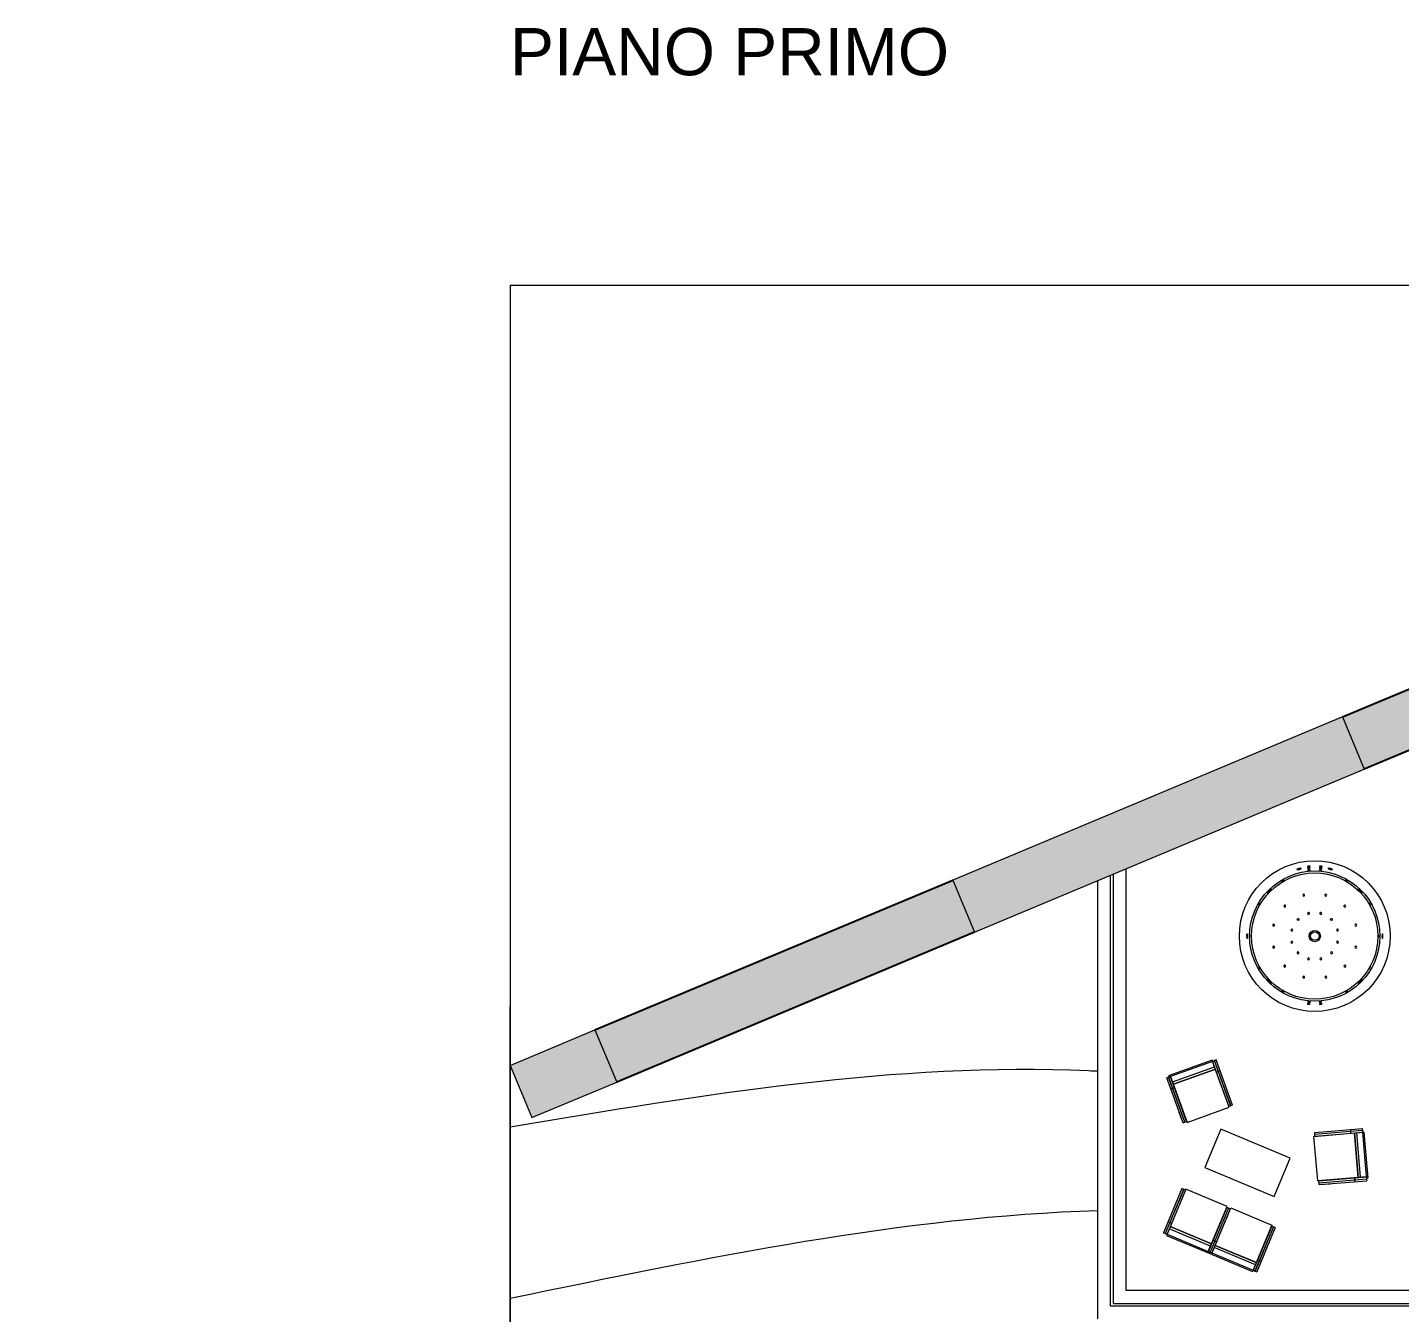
# Model space of a CAD drawing. Header units: millimetres. Extents: x 23333 to 28359, y 14545 to 18213.
# Drawn here: x 25846 to 27301, y 16849 to 18213 of the extents above; entities that cross this region are included whole.
import ezdxf

# ---------------------------------------------------------------- set-up
doc = ezdxf.new("R2010")
doc.units = ezdxf.units.MM
doc.layers.get('0').update_dxf_attribs({"lineweight": 18})
for name, color, linetype, lineweight in [('A-FURN', 9, 'Continuous', 13), ('curve di livello', 6, 'Continuous', 18), ('MURO', 1, 'Continuous', 25), ('vetro', 140, 'Continuous', 15), ('Wall', 7, 'Continuous', 20)]:
    doc.layers.add(name, color=color, linetype=linetype, lineweight=lineweight)
doc.styles.get("Standard").update_dxf_attribs({"font": 'Arial.ttf'})

msp = doc.modelspace()

# ---------------------------------------------------------------- hatches: boundary and pattern name
at = {"layer": 'Wall', "true_color": 0x636466}
h = msp.add_hatch(color=251, dxfattribs=at)
h.dxf.hatch_style = 1
h.paths.add_polyline_path([(26447.7, 17149.1), (26357.7, 17111.5), (26380.9, 17056.1), (26470.8, 17093.8)])
h.paths.add_polyline_path([(26850.5, 17252.8), (26840.1, 17277.6), (26754.4, 17277.6), (26447.7, 17149.1), (26470.8, 17093.8)])
h.paths.add_polyline_path([(26827.3, 17308.1), (26754.4, 17277.6), (26840.1, 17277.6)])
h.paths.add_polyline_path([(26909.7, 17277.6), (26840.1, 17277.6), (26850.5, 17252.8)])
h.paths.add_polyline_path([(27263.8, 17425.8), (27240.6, 17481.2), (26827.3, 17308.1), (26840.1, 17277.6), (26909.7, 17277.6)])
h.paths.add_polyline_path([(27662, 17592.6), (27662, 17592.6), (27638.8, 17647.9), (27240.6, 17481.2), (27263.8, 17425.8)])
h.paths.add_polyline_path([(28226.1, 17828.8), (28203, 17884.1), (27733.6, 17687.6), (27733.6, 17622.6)])
h.paths.add_polyline_path([(27733.6, 17687.6), (27638.8, 17647.9), (27662, 17592.6), (27733.6, 17622.6)])
h.paths.add_polyline_path([(28334.5, 17939.2), (28203, 17884.1), (28226.1, 17828.8), (28357.7, 17883.9)])
h.paths.add_polyline_path([(25309.8, 17939.2), (25178.3, 17884.2), (25201.4, 17828.8), (25333, 17883.9)])
h.paths.add_polyline_path([(25178.3, 17884.2), (25083.3, 17844.4), (25106.5, 17789.1), (25201.4, 17828.8)])
h.paths.add_polyline_path([(25083.3, 17844.4), (24708.9, 17687.6), (24708.9, 17622.6), (25106.5, 17789.1)])
h.paths.add_polyline_path([(24708.9, 17622.6), (24708.9, 17687.6), (24458.7, 17582.9), (24481.9, 17527.5)])
h.paths.add_polyline_path([(24458.7, 17582.9), (24274.2, 17505.6), (24297.3, 17450.2), (24481.9, 17527.5)])
h.paths.add_polyline_path([(23648.2, 17243.4), (23333, 17111.5), (23356.1, 17056.1), (23671.3, 17188.1)])
h.paths.add_polyline_path([(23825.8, 17252.8), (23815.4, 17277.6), (23729.6, 17277.6), (23648.2, 17243.4), (23671.3, 17188.1)])
h.paths.add_polyline_path([(23802.6, 17308.1), (23729.6, 17277.6), (23815.4, 17277.6)])
h.paths.add_polyline_path([(23956.5, 17307.5), (23933.3, 17362.9), (23802.6, 17308.1), (23815.4, 17277.6), (23885, 17277.6)])
h.paths.add_polyline_path([(23885, 17277.6), (23815.4, 17277.6), (23825.8, 17252.8)])
h.paths.add_polyline_path([(24092.7, 17429.6), (23933.3, 17362.9), (23956.5, 17307.5), (24115.9, 17374.2)])

# ---------------------------------------------------------------- linework, layer by layer
for p, q in [((26357.7, 17939.2), (28357.7, 17939.2)), ((26357.7, 17939.2), (26357.7, 17046.3)), ((26357.7, 17046.3), (26357.7, 16864.5)), ((26357.7, 16864.4), (26357.6, 16733.7))]:
    msp.add_line(p, q)
at = {"layer": 'A-FURN'}
for p, q in [((27205.1, 17178.3), (27205.1, 17178.3)), ((27217.5, 17178.3), (27217.5, 17178.3))]:
    msp.add_line(p, q, dxfattribs=at)
at = {"layer": 'A-FURN', "lineweight": 20}
for p, q in [((27102.5, 17117.1), (27056.3, 17100.4)), ((27120.2, 17068.1), (27102.5, 17117.1)), ((27106.8, 17117.3), (27104.9, 17116.6)), ((27104.9, 17116.6), (27105.3, 17116.8)), ((27105.3, 17116.8), (27106.1, 17117.1)), ((27106.1, 17117.1), (27106.8, 17117.3)), ((27124, 17069.5), (27106.8, 17117.3)), ((27102.9, 17115.7), (27058.4, 17099.7)), ((27060.4, 17094), (27105.1, 17110)), ((27106, 17107.6), (27061.3, 17091.5)), ((27061.3, 17091.5), (27106, 17107.6)), ((27120.4, 17067.1), (27102.9, 17115.7)), ((27104.8, 17116.5), (27103, 17115.9)), ((27103, 17115.9), (27103.3, 17116.1)), ((27103.3, 17116.1), (27104.2, 17116.4)), ((27104.2, 17116.4), (27104.8, 17116.6)), ((27122, 17068.8), (27104.8, 17116.6)), ((27122.1, 17068.8), (27104.9, 17116.6)), ((27107.1, 17104.2), (27111, 17105.6)), ((27056.3, 17099.1), (27054.4, 17098.4)), ((27071.6, 17050.6), (27054.4, 17098.4)), ((27056.3, 17100.4), (27056.7, 17099.2)), ((27073.5, 17051.3), (27056.3, 17099.1)), ((27058.2, 17099.8), (27056.4, 17099.1)), ((27073.6, 17051.3), (27056.4, 17099.1)), ((27075.4, 17052), (27058.2, 17099.8)), ((27058.4, 17099.7), (27075.9, 17051)), ((27058.5, 17086.7), (27062.5, 17088.1)), ((27071.6, 17050.6), (27067.6, 17061.7)), ((27075.9, 17051), (27120.4, 17067.1)), ((27120.2, 17068.1), (27124, 17069.5)), ((27071.6, 17050.6), (27075.4, 17052)), ((27211.2, 17040.5), (27261.8, 17044.7)), ((27261.7, 17044.7), (27261.9, 17042.8)), ((27261.9, 17044), (27261.8, 17044.7)), ((27261.9, 17043.2), (27261.9, 17044)), ((27210.4, 17036.2), (27261.9, 17040.6)), ((27214.4, 16989.1), (27210.4, 17036.2)), ((27211.5, 17036.4), (27211.2, 17040.5)), ((27211.3, 17038.5), (27261.9, 17042.8)), ((27211.3, 17038.4), (27261.9, 17042.7)), ((27211.5, 17036.4), (27263.4, 17040.8)), ((27249.7, 17039.5), (27249.4, 17043.7)), ((27253.3, 17039.9), (27257.3, 16992.7)), ((27257.3, 16992.7), (27253.3, 17039.9)), ((27259.8, 16992.9), (27255.9, 17040.2)), ((27261.9, 17042.8), (27261.9, 17043.2)), ((27261.9, 17042.7), (27262.1, 17040.7)), ((27262, 17042), (27261.9, 17042.7)), ((27261.9, 17040.6), (27265.9, 16993.4)), ((27262.1, 17041.1), (27262, 17042)), ((27262.1, 17040.7), (27262.1, 17041.1)), ((27263.4, 17040.8), (27267.5, 16991.8)), ((27265.9, 16993.4), (27214.4, 16989.1)), ((27215.5, 16989.1), (27266, 16993.3)), ((27215.8, 16985), (27215.5, 16989.1)), ((27215.6, 16987.1), (27266.2, 16991.3)), ((27215.7, 16987), (27266.2, 16991.2)), ((27215.8, 16985), (27266.4, 16989.2)), ((27215.8, 16985), (27227.6, 16986)), ((27254, 16988.1), (27253.7, 16992.4)), ((27266, 16993.3), (27266.2, 16991.3)), ((27267.5, 16991.8), (27266.2, 16991.7)), ((27266.2, 16991.2), (27266.4, 16989.2)), ((27070.4, 16980.8), (27050.7, 16934)), ((27072.2, 16980), (27052.6, 16933.2)), ((27072.3, 16980), (27052.7, 16933.2)), ((27074.1, 16979.2), (27054, 16931.2)), ((27074.6, 16980.2), (27054.7, 16932.5)), ((27074.1, 16979.2), (27070.4, 16980.8)), ((27118.3, 16961.9), (27074.6, 16980.2)), ((27098.3, 16914.2), (27118.3, 16961.9)), ((27118, 16960.9), (27098.4, 16914.1)), ((27119.8, 16960.1), (27100.2, 16913.3)), ((27119.9, 16960.1), (27100.3, 16913.3)), ((27121.7, 16959.3), (27102.1, 16912.5)), ((27102.3, 16912.6), (27122.3, 16960.3)), ((27121.7, 16959.3), (27117.2, 16948.4)), ((27121.7, 16959.3), (27118, 16960.9)), ((27122.3, 16960.3), (27165.9, 16942)), ((27059.4, 16943.8), (27055.6, 16945.5)), ((27051.4, 16933.7), (27050.7, 16934)), ((27050.8, 16934), (27052.6, 16933.2)), ((27052.2, 16933.3), (27051.4, 16933.7)), ((27052.6, 16933.2), (27052.2, 16933.3)), ((27052.7, 16933.2), (27054.5, 16932.4)), ((27053.3, 16932.9), (27052.7, 16933.2)), ((27054.1, 16932.5), (27053.3, 16932.9)), ((27054, 16931.2), (27099.4, 16912.2)), ((27054.5, 16932.4), (27054.1, 16932.5)), ((27054.7, 16932.5), (27098.3, 16914.2)), ((27100.7, 16919.8), (27056.9, 16938.2)), ((27057.9, 16940.5), (27101.7, 16922.2)), ((27101.7, 16922.2), (27057.9, 16940.5)), ((27165.9, 16942), (27145.4, 16893)), ((27165.6, 16940.9), (27146, 16894.1)), ((27167.4, 16940.2), (27147.8, 16893.4)), ((27167.5, 16940.1), (27147.9, 16893.3)), ((27169.4, 16939.4), (27149.8, 16892.6)), ((27169.4, 16939.4), (27165.6, 16940.9)), ((27098.4, 16914.1), (27100.2, 16913.3)), ((27099.4, 16912.2), (27099.9, 16913.4)), ((27100, 16912), (27100.5, 16913.2)), ((27100.3, 16913.3), (27102.1, 16912.5)), ((27107, 16923.9), (27103.1, 16925.6)), ((27148.4, 16899.9), (27104.6, 16918.2)), ((27105.5, 16920.6), (27149.3, 16902.3)), ((27149.4, 16902.3), (27105.6, 16920.6)), ((27100, 16912), (27145.4, 16893)), ((27102.2, 16912.6), (27146, 16894.3)), ((27154.5, 16904), (27150.7, 16905.6)), ((27150.8, 16900.2), (27150.7, 16900.3)), ((27146, 16894.1), (27147.8, 16893.4)), ((27146.6, 16893.8), (27146, 16894.1)), ((27147.4, 16893.5), (27146.6, 16893.8)), ((27147.8, 16893.4), (27147.4, 16893.5)), ((27147.9, 16893.3), (27149.8, 16892.6)), ((27148.5, 16893), (27147.9, 16893.3)), ((27149.4, 16892.6), (27148.5, 16893)), ((27149.8, 16892.6), (27149.4, 16892.6))]:
    msp.add_line(p, q, dxfattribs=at)
msp.add_lwpolyline([(27094.7, 17003.3), (27168.3, 16972.5), (27185.3, 17013), (27111.7, 17043.9)], close=True, dxfattribs=at)
at = {"layer": 'A-FURN'}
for radius in [80, 69.1, 67, 6, 4.5]:
    msp.add_circle((27211.3, 17248.7), radius, dxfattribs=at)
for points in [[(27192.4, 17319.4), (27192.6, 17318.8), (27197.4, 17319.9), (27197.3, 17320.5)], [(27197.3, 17320.5), (27197.1, 17320.9), (27194.9, 17320.5), (27194.6, 17320.4)], [(27195, 17320), (27195.6, 17320.2), (27196.3, 17320.4), (27196.9, 17320.7)], [(27204.7, 17322.8), (27204.6, 17322.8), (27203.4, 17322.6), (27203.4, 17322.4)], [(27203.4, 17322.4), (27203.4, 17322), (27206.4, 17322.3), (27206.3, 17322.6)], [(27203.4, 17322.4), (27203.4, 17322), (27206.4, 17322.3), (27206.3, 17322.6)], [(27206.5, 17320.7), (27206.4, 17321.1), (27203.6, 17320.9), (27203.5, 17320.4)], [(27203.5, 17320.4), (27203.6, 17320.1), (27206.5, 17320.3), (27206.5, 17320.7)], [(27204.1, 17322.7), (27204.6, 17322.7), (27205.1, 17322.8), (27205.6, 17322.8)], [(27204.3, 17320.8), (27204.7, 17320.8), (27205.3, 17320.8), (27205.7, 17320.9)], [(27206.1, 17322.8), (27205.7, 17322.9), (27205.1, 17322.8), (27204.7, 17322.8)], [(27206.2, 17322.8), (27206.2, 17322.8), (27206.1, 17322.8), (27206.1, 17322.8)], [(27206.2, 17322.7), (27206.2, 17322.7), (27206.2, 17322.8), (27206.2, 17322.8)], [(27206.3, 17322.7), (27206.3, 17322.7), (27206.2, 17322.7), (27206.2, 17322.7)], [(27206.3, 17322.6), (27206.3, 17322.6), (27206.3, 17322.7), (27206.3, 17322.7)], [(27206.3, 17322.7), (27206.3, 17322.7), (27206.3, 17322.7), (27206.3, 17322.7)], [(27206.3, 17322.7), (27206.3, 17322.7), (27206.3, 17322.7), (27206.3, 17322.7)], [(27216.2, 17320.8), (27216.2, 17320.8), (27216.1, 17320.7), (27216.1, 17320.7)], [(27216.1, 17320.7), (27216.1, 17320.7), (27216.1, 17320.7), (27216.1, 17320.7)], [(27216.1, 17320.7), (27216.1, 17320.7), (27216.1, 17320.7), (27216.1, 17320.7)], [(27216.1, 17320.7), (27216.1, 17320.3), (27219, 17320.1), (27219.1, 17320.4)], [(27216.3, 17320.8), (27216.3, 17320.8), (27216.2, 17320.8), (27216.2, 17320.8)], [(27216.2, 17320.8), (27216.2, 17320.8), (27216.2, 17320.8), (27216.2, 17320.8)], [(27216.2, 17320.8), (27216.2, 17320.8), (27216.2, 17320.8), (27216.2, 17320.8)], [(27216.4, 17322.7), (27216.4, 17322.7), (27216.3, 17322.7), (27216.3, 17322.7)], [(27216.3, 17322.7), (27216.3, 17322.7), (27216.3, 17322.7), (27216.3, 17322.7)], [(27216.3, 17322.7), (27216.3, 17322.7), (27216.3, 17322.7), (27216.3, 17322.7)], [(27216.3, 17322.7), (27216.3, 17322.7), (27216.3, 17322.6), (27216.3, 17322.6)], [(27216.3, 17322.6), (27216.3, 17322.6), (27216.3, 17322.6), (27216.3, 17322.6)], [(27216.3, 17322.6), (27216.3, 17322.6), (27216.3, 17322.6), (27216.3, 17322.6)], [(27216.3, 17322.6), (27216.3, 17322.6), (27216.3, 17322.6), (27216.3, 17322.6)], [(27216.3, 17322.6), (27216.3, 17322.6), (27216.4, 17322.5), (27216.4, 17322.5)], [(27217.5, 17320.9), (27217.1, 17320.9), (27216.7, 17320.9), (27216.3, 17320.8)], [(27216.5, 17322.8), (27216.5, 17322.8), (27216.4, 17322.8), (27216.4, 17322.8)], [(27216.4, 17322.8), (27216.4, 17322.8), (27216.4, 17322.7), (27216.4, 17322.7)], [(27216.4, 17322.5), (27216.4, 17322.5), (27216.4, 17322.5), (27216.4, 17322.5)], [(27216.4, 17322.5), (27216.8, 17322.3), (27217.3, 17322.3), (27217.6, 17322.3)], [(27217.7, 17322.8), (27217.3, 17322.9), (27216.9, 17322.9), (27216.5, 17322.8)], [(27216.9, 17320.9), (27217.3, 17320.8), (27217.9, 17320.8), (27218.4, 17320.8)], [(27217.1, 17322.8), (27217.5, 17322.8), (27218.1, 17322.7), (27218.5, 17322.7)], [(27219.1, 17320.4), (27219.1, 17320.7), (27217.7, 17320.9), (27217.5, 17320.9)], [(27217.6, 17322.3), (27218.1, 17322.2), (27218.6, 17322.2), (27219, 17322.3)], [(27219, 17322.6), (27218.6, 17322.7), (27218.1, 17322.8), (27217.7, 17322.8)], [(27219.1, 17322.5), (27219.1, 17322.5), (27219, 17322.6), (27219, 17322.6)], [(27219, 17322.3), (27219, 17322.3), (27219.1, 17322.3), (27219.1, 17322.3)], [(27219.2, 17322.5), (27219.2, 17322.5), (27219.1, 17322.5), (27219.1, 17322.5)], [(27219.1, 17322.3), (27219.1, 17322.3), (27219.2, 17322.3), (27219.2, 17322.3)], [(27219.2, 17322.4), (27219.2, 17322.4), (27219.2, 17322.5), (27219.2, 17322.5)], [(27219.2, 17322.5), (27219.2, 17322.5), (27219.2, 17322.5), (27219.2, 17322.5)], [(27219.3, 17322.4), (27219.3, 17322.4), (27219.2, 17322.4), (27219.2, 17322.4)], [(27219.2, 17322.3), (27219.2, 17322.3), (27219.3, 17322.4), (27219.3, 17322.4)], [(27219.2, 17322.3), (27219.2, 17322.3), (27219.2, 17322.3), (27219.2, 17322.3)], [(27219.2, 17322.3), (27219.2, 17322.3), (27219.2, 17322.3), (27219.2, 17322.3)], [(27219.3, 17322.4), (27219.3, 17322.4), (27219.3, 17322.4), (27219.3, 17322.4)], [(27219.3, 17322.4), (27219.3, 17322.4), (27219.3, 17322.4), (27219.3, 17322.4)], [(27230.2, 17319.4), (27230.2, 17320.1), (27225.7, 17321.1), (27225.3, 17320.5)], [(27225.3, 17320.5), (27225.3, 17320.1), (27227.5, 17319.5), (27227.7, 17319.5)], [(27225.7, 17320.7), (27226.4, 17320.3), (27227.2, 17320.1), (27227.9, 17320)], [(27178.8, 17307.7), (27178.5, 17308), (27176.1, 17306.6), (27176.2, 17306.2)], [(27176.2, 17306.2), (27176.5, 17305.9), (27179, 17307.4), (27178.8, 17307.7)], [(27176.8, 17306.8), (27177.2, 17307), (27177.7, 17307.3), (27178, 17307.6)], [(27194.6, 17320.4), (27194.3, 17320.4), (27192.4, 17319.8), (27192.4, 17319.4)], [(27192.7, 17319.7), (27193.4, 17319.7), (27194.3, 17319.9), (27195, 17320)], [(27205.1, 17318.7), (27204.9, 17318.7), (27203.7, 17318.6), (27203.7, 17318.3)], [(27203.7, 17318.3), (27203.8, 17318.2), (27203.8, 17318.2), (27203.9, 17318.2)], [(27203.9, 17318.2), (27204.3, 17318.1), (27204.7, 17318.1), (27205.1, 17318.2)], [(27204.5, 17318.6), (27205, 17318.6), (27205.4, 17318.7), (27205.9, 17318.8)], [(27206.4, 17318.7), (27206, 17318.8), (27205.4, 17318.8), (27205.1, 17318.7)], [(27205.1, 17318.2), (27205.5, 17318.2), (27206.1, 17318.3), (27206.5, 17318.4)], [(27206.7, 17318.6), (27206.7, 17318.7), (27206.5, 17318.7), (27206.4, 17318.7)], [(27206.5, 17318.4), (27206.6, 17318.4), (27206.7, 17318.5), (27206.7, 17318.6)], [(27218.9, 17318.3), (27218.8, 17318.7), (27216.1, 17319), (27215.9, 17318.6)], [(27215.9, 17318.6), (27215.9, 17318.6), (27215.9, 17318.5), (27215.9, 17318.5)], [(27215.9, 17318.5), (27215.9, 17318.5), (27215.9, 17318.5), (27215.9, 17318.5)], [(27215.9, 17318.5), (27215.9, 17318.5), (27216, 17318.5), (27216, 17318.5)], [(27216, 17318.5), (27216, 17318.5), (27216, 17318.5), (27216, 17318.5)], [(27216, 17318.5), (27216, 17318.5), (27216.1, 17318.4), (27216.1, 17318.4)], [(27216.1, 17318.4), (27216.5, 17318.3), (27216.9, 17318.2), (27217.3, 17318.2)], [(27216.7, 17318.8), (27217.2, 17318.7), (27217.7, 17318.6), (27218.2, 17318.6)], [(27217.3, 17318.2), (27217.7, 17318.1), (27218.2, 17318.1), (27218.7, 17318.2)], [(27218.7, 17318.2), (27218.8, 17318.2), (27218.9, 17318.2), (27218.9, 17318.3)], [(27227.7, 17319.5), (27227.9, 17319.4), (27230, 17319), (27230.2, 17319.4)], [(27227.9, 17320), (27228.5, 17319.8), (27229.3, 17319.7), (27229.9, 17319.7)], [(27243.7, 17307.7), (27243.5, 17307.4), (27246, 17305.9), (27246.3, 17306.2)], [(27246.3, 17306.2), (27246.4, 17306.6), (27244, 17308), (27243.7, 17307.7)], [(27244.5, 17307.6), (27244.8, 17307.3), (27245.3, 17307), (27245.7, 17306.8)], [(27162.6, 17297.2), (27162.3, 17297), (27160.6, 17295), (27160.9, 17294.6)], [(27160.9, 17295), (27161.7, 17295.4), (27162.4, 17296.1), (27163.1, 17296.7)], [(27160.9, 17294.6), (27161.3, 17294.3), (27163.2, 17296.1), (27163.4, 17296.3)], [(27165.3, 17299), (27164.9, 17299.3), (27162.8, 17297.5), (27162.6, 17297.2)], [(27163.1, 17296.7), (27163.7, 17297.3), (27164.5, 17298.2), (27164.9, 17299)], [(27163.4, 17296.3), (27163.5, 17296.4), (27165.7, 17298.6), (27165.3, 17299)], [(27257.2, 17299), (27256.9, 17298.6), (27259, 17296.4), (27259.1, 17296.3)], [(27259.9, 17297.2), (27259.7, 17297.5), (27257.7, 17299.3), (27257.2, 17299)], [(27257.6, 17299), (27258, 17298.2), (27258.8, 17297.3), (27259.4, 17296.7)], [(27259.1, 17296.3), (27259.3, 17296.1), (27261.2, 17294.3), (27261.6, 17294.6)], [(27259.4, 17296.7), (27260.1, 17296.1), (27260.8, 17295.4), (27261.6, 17295)], [(27261.6, 17294.6), (27262, 17295), (27260.2, 17297), (27259.9, 17297.2)], [(27153.7, 17283.6), (27153.2, 17283.7), (27151.8, 17281.3), (27152.2, 17281)], [(27152.2, 17281), (27152.5, 17280.9), (27154, 17283.4), (27153.7, 17283.6)], [(27152.3, 17281.8), (27152.6, 17282.2), (27152.8, 17282.7), (27153, 17283.1)], [(27268.9, 17283.6), (27268.6, 17283.4), (27270, 17280.9), (27270.4, 17281)], [(27270.4, 17281), (27270.7, 17281.3), (27269.3, 17283.7), (27268.9, 17283.6)], [(27269.5, 17283.1), (27269.7, 17282.7), (27269.9, 17282.2), (27270.2, 17281.8)], [(27194.2, 17267.1), (27194.4, 17266.9), (27194.5, 17266.6), (27194.5, 17266.4)], [(27228, 17266.4), (27228, 17266.6), (27228.1, 17266.9), (27228.3, 17267.1)], [(27139.5, 17251.2), (27139.1, 17251.1), (27139, 17249), (27139, 17248.8)], [(27139, 17248.8), (27139, 17248.5), (27139.1, 17246.2), (27139.5, 17246.2)], [(27139.3, 17246.5), (27139.5, 17247.9), (27139.6, 17249.4), (27139.3, 17250.8)], [(27139.5, 17246.2), (27140.1, 17246.2), (27140.1, 17251.2), (27139.5, 17251.2)], [(27143.9, 17250.2), (27143.6, 17250.1), (27143.6, 17248.9), (27143.6, 17248.8)], [(27143.6, 17247.9), (27143.7, 17248.4), (27143.7, 17248.9), (27143.6, 17249.4)], [(27143.6, 17248.8), (27143.6, 17248.6), (27143.6, 17247.2), (27143.9, 17247.2)], [(27143.9, 17250.1), (27143.9, 17250.1), (27143.9, 17250.2), (27143.9, 17250.2)], [(27143.9, 17250.2), (27143.9, 17250.2), (27143.9, 17250.2), (27143.9, 17250.2)], [(27144, 17250.1), (27144, 17250.1), (27143.9, 17250.1), (27143.9, 17250.1)], [(27144, 17250), (27144, 17250), (27144, 17250.1), (27144, 17250.1)], [(27144, 17250.1), (27144, 17250.1), (27144, 17250.1), (27144, 17250.1)], [(27144.2, 17248.8), (27144.1, 17249.1), (27144.1, 17249.7), (27144, 17250)], [(27144, 17247.4), (27144.1, 17247.8), (27144.2, 17248.3), (27144.2, 17248.8)], [(27278.5, 17250), (27278.4, 17249.7), (27278.4, 17249.1), (27278.4, 17248.8)], [(27278.4, 17248.8), (27278.4, 17248.3), (27278.4, 17247.8), (27278.5, 17247.4)], [(27278.6, 17250.1), (27278.6, 17250.1), (27278.5, 17250.1), (27278.5, 17250.1)], [(27278.5, 17250.1), (27278.5, 17250.1), (27278.5, 17250), (27278.5, 17250)], [(27278.9, 17248.8), (27278.9, 17248.9), (27278.9, 17250.1), (27278.6, 17250.2)], [(27278.6, 17250.2), (27278.6, 17250.2), (27278.6, 17250.2), (27278.6, 17250.2)], [(27278.6, 17250.2), (27278.6, 17250.2), (27278.6, 17250.1), (27278.6, 17250.1)], [(27278.6, 17250.1), (27278.6, 17250.1), (27278.6, 17250.1), (27278.6, 17250.1)], [(27278.6, 17247.2), (27278.9, 17247.2), (27279, 17248.6), (27278.9, 17248.8)], [(27278.9, 17249.4), (27278.9, 17248.9), (27278.9, 17248.4), (27278.9, 17247.9)], [(27283, 17251.2), (27282.4, 17251.2), (27282.4, 17246.2), (27283, 17246.2)], [(27283.5, 17248.8), (27283.5, 17249), (27283.4, 17251.1), (27283, 17251.2)], [(27283.3, 17250.8), (27283, 17249.4), (27283, 17247.9), (27283.3, 17246.5)], [(27283, 17246.2), (27283.4, 17246.2), (27283.5, 17248.5), (27283.5, 17248.8)], [(27143.9, 17247.2), (27143.9, 17247.2), (27143.9, 17247.2), (27143.9, 17247.2)], [(27143.9, 17247.2), (27143.9, 17247.2), (27143.9, 17247.2), (27143.9, 17247.2)], [(27143.9, 17247.2), (27143.9, 17247.2), (27144, 17247.2), (27144, 17247.2)], [(27144, 17247.3), (27144, 17247.3), (27144, 17247.4), (27144, 17247.4)], [(27144, 17247.2), (27144, 17247.2), (27144, 17247.3), (27144, 17247.3)], [(27144, 17247.3), (27144, 17247.3), (27144, 17247.3), (27144, 17247.3)], [(27278.5, 17247.4), (27278.5, 17247.4), (27278.5, 17247.3), (27278.5, 17247.3)], [(27278.5, 17247.3), (27278.5, 17247.3), (27278.5, 17247.3), (27278.5, 17247.3)], [(27278.5, 17247.3), (27278.5, 17247.3), (27278.6, 17247.2), (27278.6, 17247.2)], [(27278.6, 17247.2), (27278.6, 17247.2), (27278.6, 17247.2), (27278.6, 17247.2)], [(27278.6, 17247.2), (27278.6, 17247.2), (27278.6, 17247.2), (27278.6, 17247.2)], [(27278.6, 17247.2), (27278.6, 17247.2), (27278.6, 17247.2), (27278.6, 17247.2)], [(27152.2, 17216.3), (27152.2, 17216.3), (27152.1, 17216.3), (27152.1, 17216.3)], [(27152.1, 17216.3), (27152.1, 17216.3), (27152.1, 17216.3), (27152.1, 17216.3)], [(27152.1, 17216.3), (27152.1, 17216.3), (27152.1, 17216.2), (27152.1, 17216.2)], [(27152.1, 17216.2), (27152.1, 17216.2), (27152.1, 17216.2), (27152.1, 17216.2)], [(27152.1, 17216.2), (27152.1, 17216.2), (27152.1, 17216.1), (27152.1, 17216.1)], [(27152.1, 17216.1), (27152.1, 17216.1), (27152.1, 17216), (27152.1, 17216)], [(27152.1, 17216), (27152.2, 17215.7), (27152.4, 17215.3), (27152.6, 17214.9)], [(27152.3, 17216.2), (27152.3, 17216.3), (27152.2, 17216.3), (27152.2, 17216.3)], [(27153.1, 17215.2), (27152.9, 17215.5), (27152.6, 17216), (27152.3, 17216.2)], [(27153, 17214.2), (27152.8, 17214.7), (27152.6, 17215.1), (27152.3, 17215.5)], [(27152.6, 17214.9), (27152.7, 17214.8), (27153.4, 17213.6), (27153.7, 17213.7)], [(27153.7, 17213.7), (27153.9, 17213.8), (27153.2, 17215.1), (27153.1, 17215.2)], [(27269.4, 17215.2), (27269.4, 17215.1), (27268.6, 17213.8), (27268.9, 17213.7)], [(27268.9, 17213.7), (27269.1, 17213.6), (27269.8, 17214.8), (27269.9, 17214.9)], [(27270.2, 17216.2), (27269.9, 17216), (27269.6, 17215.5), (27269.4, 17215.2)], [(27270.2, 17215.5), (27269.9, 17215.1), (27269.7, 17214.7), (27269.5, 17214.2)], [(27269.9, 17214.9), (27270.1, 17215.3), (27270.3, 17215.7), (27270.4, 17216)], [(27270.4, 17216.3), (27270.3, 17216.3), (27270.2, 17216.3), (27270.2, 17216.2)], [(27270.4, 17216.2), (27270.4, 17216.2), (27270.4, 17216.3), (27270.4, 17216.3)], [(27270.4, 17216.3), (27270.4, 17216.3), (27270.4, 17216.3), (27270.4, 17216.3)], [(27270.4, 17216.3), (27270.4, 17216.3), (27270.4, 17216.3), (27270.4, 17216.3)], [(27270.4, 17216.1), (27270.4, 17216.1), (27270.4, 17216.2), (27270.4, 17216.2)], [(27270.4, 17216.2), (27270.4, 17216.2), (27270.4, 17216.2), (27270.4, 17216.2)], [(27270.4, 17216), (27270.4, 17216), (27270.4, 17216.1), (27270.4, 17216.1)], [(27160.9, 17202.7), (27160.8, 17202.7), (27160.9, 17202.6), (27160.9, 17202.6)], [(27165.3, 17198.3), (27165.8, 17198.8), (27161.4, 17203.2), (27160.9, 17202.7)], [(27160.9, 17202.6), (27160.9, 17202.6), (27160.9, 17202.5), (27160.9, 17202.5)], [(27160.9, 17202.5), (27160.9, 17202.5), (27160.9, 17202.4), (27160.9, 17202.4)], [(27160.9, 17202.4), (27160.9, 17202.4), (27160.9, 17202.3), (27160.9, 17202.3)], [(27160.9, 17202.3), (27160.9, 17202.3), (27161, 17202.2), (27161, 17202.2)], [(27164.9, 17198.4), (27164.3, 17199.5), (27162.1, 17201.7), (27160.9, 17202.3)], [(27161, 17202.2), (27161.4, 17201.4), (27162, 17200.7), (27162.6, 17200)], [(27162.6, 17200), (27162.9, 17199.7), (27164.8, 17198), (27165.3, 17198.3)], [(27178.8, 17189.6), (27179, 17189.9), (27176.5, 17191.4), (27176.2, 17191.1)], [(27176.2, 17191.1), (27176.2, 17191), (27176.3, 17190.9), (27176.4, 17190.9)], [(27176.4, 17190.9), (27176.6, 17190.6), (27177, 17190.3), (27177.3, 17190.1)], [(27178, 17189.8), (27177.6, 17190), (27177.2, 17190.3), (27176.8, 17190.5)], [(27177.3, 17190.1), (27177.4, 17190), (27178.7, 17189.4), (27178.8, 17189.6)], [(27246.3, 17191.1), (27246, 17191.4), (27243.5, 17189.9), (27243.7, 17189.6)], [(27243.7, 17189.6), (27243.8, 17189.4), (27245.1, 17190), (27245.2, 17190.1)], [(27245.7, 17190.5), (27245.3, 17190.3), (27244.9, 17190), (27244.5, 17189.8)], [(27245.2, 17190.1), (27245.5, 17190.3), (27245.9, 17190.6), (27246.2, 17190.9)], [(27246.2, 17190.9), (27246.2, 17190.9), (27246.3, 17191), (27246.3, 17191.1)], [(27261.6, 17202.7), (27261.1, 17203.2), (27256.7, 17198.8), (27257.2, 17198.3)], [(27257.2, 17198.3), (27257.7, 17198), (27259.6, 17199.7), (27259.9, 17200)], [(27261.6, 17202.3), (27260.4, 17201.7), (27258.2, 17199.5), (27257.6, 17198.4)], [(27259.9, 17200), (27260.5, 17200.7), (27261.2, 17201.4), (27261.5, 17202.2)], [(27261.5, 17202.2), (27261.5, 17202.2), (27261.6, 17202.3), (27261.6, 17202.3)], [(27261.7, 17202.6), (27261.7, 17202.6), (27261.7, 17202.7), (27261.6, 17202.7)], [(27261.6, 17202.4), (27261.6, 17202.4), (27261.7, 17202.5), (27261.7, 17202.5)], [(27261.6, 17202.3), (27261.6, 17202.3), (27261.6, 17202.4), (27261.6, 17202.4)], [(27261.7, 17202.5), (27261.7, 17202.5), (27261.7, 17202.6), (27261.7, 17202.6)], [(27206.4, 17176.6), (27206.4, 17177), (27203.5, 17177.2), (27203.4, 17176.9)], [(27203.4, 17176.9), (27203.4, 17176.6), (27204.6, 17176.4), (27204.8, 17176.4)], [(27203.8, 17179.1), (27203.7, 17179.1), (27203.6, 17179.1), (27203.6, 17179)], [(27203.6, 17179), (27203.6, 17179), (27203.6, 17179), (27203.6, 17179)], [(27203.6, 17179), (27203.6, 17179), (27203.6, 17179), (27203.6, 17179)], [(27203.6, 17179), (27203.6, 17179), (27203.6, 17178.9), (27203.6, 17178.9)], [(27203.6, 17178.9), (27203.6, 17178.9), (27203.7, 17178.9), (27203.7, 17178.9)], [(27203.7, 17178.9), (27203.7, 17178.9), (27203.7, 17178.9), (27203.7, 17178.9)], [(27203.7, 17178.9), (27203.7, 17178.9), (27203.8, 17178.8), (27203.8, 17178.8)], [(27205, 17179.2), (27204.6, 17179.2), (27204.2, 17179.2), (27203.8, 17179.1)], [(27203.8, 17178.8), (27204.1, 17178.7), (27204.6, 17178.6), (27205, 17178.6)], [(27205.6, 17176.4), (27205.1, 17176.5), (27204.7, 17176.5), (27204.2, 17176.5)], [(27205.8, 17178.5), (27205.3, 17178.6), (27204.8, 17178.7), (27204.4, 17178.7)], [(27204.8, 17176.4), (27205, 17176.4), (27206.3, 17176.3), (27206.4, 17176.6)], [(27206.4, 17178.9), (27206, 17179.1), (27205.5, 17179.1), (27205, 17179.2)], [(27205, 17178.6), (27205.4, 17178.5), (27205.9, 17178.5), (27206.3, 17178.6)], [(27206.3, 17178.6), (27206.3, 17178.6), (27206.4, 17178.6), (27206.4, 17178.6)], [(27206.6, 17178.7), (27206.6, 17178.8), (27206.4, 17178.9), (27206.4, 17178.9)], [(27206.4, 17178.6), (27206.4, 17178.6), (27206.5, 17178.6), (27206.5, 17178.6)], [(27206.5, 17178.6), (27206.5, 17178.6), (27206.5, 17178.7), (27206.5, 17178.7)], [(27206.5, 17178.7), (27206.5, 17178.7), (27206.6, 17178.7), (27206.6, 17178.7)], [(27206.6, 17178.7), (27206.6, 17178.7), (27206.6, 17178.7), (27206.6, 17178.7)], [(27216.1, 17178.9), (27216.1, 17178.9), (27215.9, 17178.8), (27215.9, 17178.7)], [(27215.9, 17178.7), (27215.9, 17178.7), (27215.9, 17178.7), (27215.9, 17178.7)], [(27215.9, 17178.7), (27215.9, 17178.7), (27216, 17178.7), (27216, 17178.7)], [(27216, 17178.7), (27216, 17178.7), (27216, 17178.6), (27216, 17178.6)], [(27216, 17178.6), (27216, 17178.6), (27216.1, 17178.6), (27216.1, 17178.6)], [(27217.5, 17179.2), (27217.1, 17179.1), (27216.6, 17179.1), (27216.1, 17178.9)], [(27216.1, 17178.6), (27216.1, 17178.6), (27216.2, 17178.6), (27216.2, 17178.6)], [(27219.1, 17176.9), (27219, 17177.2), (27216.1, 17177), (27216.1, 17176.6)], [(27216.1, 17176.6), (27216.2, 17176.3), (27217.6, 17176.4), (27217.7, 17176.4)], [(27216.2, 17178.6), (27216.6, 17178.5), (27217.1, 17178.5), (27217.5, 17178.6)], [(27218.2, 17178.7), (27217.7, 17178.7), (27217.2, 17178.6), (27216.7, 17178.5)], [(27218.4, 17176.5), (27217.9, 17176.5), (27217.4, 17176.5), (27216.9, 17176.4)], [(27218.7, 17179.1), (27218.3, 17179.2), (27217.9, 17179.2), (27217.5, 17179.2)], [(27217.5, 17178.6), (27217.9, 17178.6), (27218.4, 17178.7), (27218.7, 17178.8)], [(27217.7, 17176.4), (27217.9, 17176.4), (27219.1, 17176.6), (27219.1, 17176.9)], [(27218.9, 17179), (27218.9, 17179.1), (27218.8, 17179.1), (27218.7, 17179.1)], [(27218.7, 17178.8), (27218.7, 17178.8), (27218.8, 17178.9), (27218.8, 17178.9)], [(27218.8, 17178.9), (27218.8, 17178.9), (27218.8, 17178.9), (27218.8, 17178.9)], [(27218.8, 17178.9), (27218.8, 17178.9), (27218.9, 17178.9), (27218.9, 17178.9)], [(27218.9, 17178.9), (27218.9, 17178.9), (27218.9, 17179), (27218.9, 17179)], [(27218.9, 17179), (27218.9, 17179), (27218.9, 17179), (27218.9, 17179)], [(27218.9, 17179), (27218.9, 17179), (27218.9, 17179), (27218.9, 17179)]]:
    msp.add_open_spline(points, degree=3, dxfattribs=at)
for points, knots in [([(27200.5, 17292.4), (27200.5, 17292.3), (27200.5, 17292.3), (27200.5, 17292.2), (27200.5, 17291.6), (27200.1, 17291.2), (27199.5, 17291.2), (27199, 17291.2), (27198.5, 17291.6), (27198.5, 17292.2), (27198.5, 17292.7), (27199, 17293.2), (27199.5, 17293.2), (27200, 17293.2), (27200.4, 17292.9), (27200.5, 17292.4)], [0, 0, 0, 0, 1, 1, 1, 2, 2, 2, 3, 3, 3, 4, 4, 4, 5, 5, 5, 5]), ([(27222, 17292.4), (27222.1, 17292.9), (27222.5, 17293.2), (27223, 17293.2), (27223.5, 17293.2), (27224, 17292.7), (27224, 17292.2), (27224, 17291.6), (27223.5, 17291.2), (27223, 17291.2), (27222.4, 17291.2), (27222, 17291.6), (27222, 17292.2), (27222, 17292.3), (27222, 17292.3), (27222, 17292.4)], [0, 0, 0, 0, 1, 1, 1, 2, 2, 2, 3, 3, 3, 4, 4, 4, 5, 5, 5, 5]), ([(27180.1, 17281.2), (27180.3, 17281), (27180.4, 17280.8), (27180.4, 17280.5), (27180.4, 17279.9), (27179.9, 17279.5), (27179.4, 17279.5), (27178.8, 17279.5), (27178.4, 17279.9), (27178.4, 17280.5), (27178.4, 17281.1), (27178.8, 17281.5), (27179.4, 17281.5), (27179.6, 17281.5), (27179.9, 17281.4), (27180.1, 17281.2)], [0, 0, 0, 0, 1, 1, 1, 2, 2, 2, 3, 3, 3, 4, 4, 4, 5, 5, 5, 5]), ([(27242.5, 17281.2), (27242.6, 17281.4), (27242.9, 17281.5), (27243.2, 17281.5), (27243.7, 17281.5), (27244.2, 17281.1), (27244.2, 17280.5), (27244.2, 17279.9), (27243.7, 17279.5), (27243.2, 17279.5), (27242.6, 17279.5), (27242.2, 17279.9), (27242.2, 17280.5), (27242.2, 17280.8), (27242.3, 17281), (27242.5, 17281.2)], [0, 0, 0, 0, 1, 1, 1, 2, 2, 2, 3, 3, 3, 4, 4, 4, 5, 5, 5, 5]), ([(27194.5, 17266.4), (27194.5, 17265.8), (27194.1, 17265.3), (27193.5, 17265.3), (27193, 17265.3), (27192.5, 17265.8), (27192.5, 17266.4), (27192.5, 17266.9), (27193, 17267.3), (27193.5, 17267.3), (27193.8, 17267.3), (27194, 17267.2), (27194.2, 17267.1)], [1, 1, 1, 1, 2, 2, 2, 3, 3, 3, 4, 4, 4, 5, 5, 5, 5]), ([(27205.7, 17273.1), (27205.7, 17273), (27205.7, 17272.9), (27205.7, 17272.8), (27205.7, 17272.3), (27205.3, 17271.8), (27204.7, 17271.8), (27204.2, 17271.8), (27203.7, 17272.3), (27203.7, 17272.8), (27203.7, 17273.4), (27204.2, 17273.8), (27204.7, 17273.8), (27205.2, 17273.8), (27205.6, 17273.5), (27205.7, 17273.1)], [0, 0, 0, 0, 1, 1, 1, 2, 2, 2, 3, 3, 3, 4, 4, 4, 5, 5, 5, 5]), ([(27216.8, 17273.1), (27216.9, 17273.5), (27217.3, 17273.8), (27217.8, 17273.8), (27218.3, 17273.8), (27218.8, 17273.4), (27218.8, 17272.8), (27218.8, 17272.3), (27218.3, 17271.8), (27217.8, 17271.8), (27217.2, 17271.8), (27216.8, 17272.3), (27216.8, 17272.8), (27216.8, 17272.9), (27216.8, 17273), (27216.8, 17273.1)], [0, 0, 0, 0, 1, 1, 1, 2, 2, 2, 3, 3, 3, 4, 4, 4, 5, 5, 5, 5]), ([(27228.3, 17267.1), (27228.5, 17267.2), (27228.7, 17267.3), (27229, 17267.3), (27229.6, 17267.3), (27230, 17266.9), (27230, 17266.4), (27230, 17265.8), (27229.6, 17265.3), (27229, 17265.3), (27228.5, 17265.3), (27228, 17265.8), (27228, 17266.4)], [0, 0, 0, 0, 1, 1, 1, 2, 2, 2, 3, 3, 3, 4, 4, 4, 4]), ([(27168, 17261.3), (27168.4, 17261.2), (27168.7, 17260.8), (27168.7, 17260.3), (27168.7, 17259.8), (27168.3, 17259.3), (27167.7, 17259.3), (27167.1, 17259.3), (27166.7, 17259.8), (27166.7, 17260.3), (27166.7, 17260.9), (27167.1, 17261.3), (27167.7, 17261.3), (27167.8, 17261.3), (27167.9, 17261.3), (27168, 17261.3)], [0, 0, 0, 0, 1, 1, 1, 2, 2, 2, 3, 3, 3, 4, 4, 4, 5, 5, 5, 5]), ([(27187.3, 17256.1), (27187.7, 17256), (27188, 17255.6), (27188, 17255.1), (27188, 17254.6), (27187.6, 17254.1), (27187, 17254.1), (27186.5, 17254.1), (27186, 17254.6), (27186, 17255.1), (27186, 17255.7), (27186.5, 17256.1), (27187, 17256.1), (27187.1, 17256.1), (27187.2, 17256.1), (27187.3, 17256.1)], [0, 0, 0, 0, 1, 1, 1, 2, 2, 2, 3, 3, 3, 4, 4, 4, 5, 5, 5, 5]), ([(27235.2, 17256.1), (27235.3, 17256.1), (27235.4, 17256.1), (27235.5, 17256.1), (27236, 17256.1), (27236.5, 17255.7), (27236.5, 17255.1), (27236.5, 17254.6), (27236, 17254.1), (27235.5, 17254.1), (27234.9, 17254.1), (27234.5, 17254.6), (27234.5, 17255.1), (27234.5, 17255.6), (27234.8, 17256), (27235.2, 17256.1)], [0, 0, 0, 0, 1, 1, 1, 2, 2, 2, 3, 3, 3, 4, 4, 4, 5, 5, 5, 5]), ([(27254.6, 17261.3), (27254.6, 17261.3), (27254.7, 17261.3), (27254.8, 17261.3), (27255.4, 17261.3), (27255.8, 17260.9), (27255.8, 17260.3), (27255.8, 17259.8), (27255.4, 17259.3), (27254.8, 17259.3), (27254.3, 17259.3), (27253.8, 17259.8), (27253.8, 17260.3), (27253.8, 17260.8), (27254.1, 17261.2), (27254.6, 17261.3)], [0, 0, 0, 0, 1, 1, 1, 2, 2, 2, 3, 3, 3, 4, 4, 4, 5, 5, 5, 5]), ([(27167.4, 17238), (27167.5, 17238), (27167.6, 17238), (27167.7, 17238), (27168.3, 17238), (27168.7, 17237.5), (27168.7, 17237), (27168.7, 17236.4), (27168.3, 17236), (27167.7, 17236), (27167.1, 17236), (27166.7, 17236.4), (27166.7, 17237), (27166.7, 17237.4), (27167, 17237.8), (27167.4, 17238)], [0, 0, 0, 0, 1, 1, 1, 2, 2, 2, 3, 3, 3, 4, 4, 4, 5, 5, 5, 5]), ([(27186.8, 17243.1), (27186.9, 17243.2), (27187, 17243.2), (27187, 17243.2), (27187.6, 17243.2), (27188, 17242.7), (27188, 17242.2), (27188, 17241.6), (27187.6, 17241.2), (27187, 17241.2), (27186.5, 17241.2), (27186, 17241.6), (27186, 17242.2), (27186, 17242.6), (27186.3, 17243), (27186.8, 17243.1)], [0, 0, 0, 0, 1, 1, 1, 2, 2, 2, 3, 3, 3, 4, 4, 4, 5, 5, 5, 5]), ([(27235.7, 17243.1), (27236.2, 17243), (27236.5, 17242.6), (27236.5, 17242.2), (27236.5, 17241.6), (27236, 17241.2), (27235.5, 17241.2), (27234.9, 17241.2), (27234.5, 17241.6), (27234.5, 17242.2), (27234.5, 17242.7), (27234.9, 17243.2), (27235.5, 17243.2), (27235.6, 17243.2), (27235.7, 17243.2), (27235.7, 17243.1)], [0, 0, 0, 0, 1, 1, 1, 2, 2, 2, 3, 3, 3, 4, 4, 4, 5, 5, 5, 5]), ([(27255.1, 17238), (27255.5, 17237.8), (27255.8, 17237.4), (27255.8, 17237), (27255.8, 17236.4), (27255.4, 17236), (27254.8, 17236), (27254.3, 17236), (27253.8, 17236.4), (27253.8, 17237), (27253.8, 17237.5), (27254.3, 17238), (27254.8, 17238), (27254.9, 17238), (27255, 17238), (27255.1, 17238)], [0, 0, 0, 0, 1, 1, 1, 2, 2, 2, 3, 3, 3, 4, 4, 4, 5, 5, 5, 5]), ([(27192.8, 17231.7), (27193, 17231.9), (27193.2, 17232), (27193.5, 17232), (27194.1, 17232), (27194.5, 17231.5), (27194.5, 17231), (27194.5, 17230.4), (27194.1, 17230), (27193.5, 17230), (27193, 17230), (27192.5, 17230.4), (27192.5, 17231), (27192.5, 17231.2), (27192.6, 17231.5), (27192.8, 17231.7)], [0, 0, 0, 0, 1, 1, 1, 2, 2, 2, 3, 3, 3, 4, 4, 4, 5, 5, 5, 5]), ([(27203.8, 17224.7), (27203.9, 17225.2), (27204.3, 17225.5), (27204.7, 17225.5), (27205.3, 17225.5), (27205.7, 17225), (27205.7, 17224.5), (27205.7, 17223.9), (27205.3, 17223.5), (27204.7, 17223.5), (27204.2, 17223.5), (27203.7, 17223.9), (27203.7, 17224.5), (27203.7, 17224.6), (27203.7, 17224.7), (27203.8, 17224.7)], [0, 0, 0, 0, 1, 1, 1, 2, 2, 2, 3, 3, 3, 4, 4, 4, 5, 5, 5, 5]), ([(27218.8, 17224.7), (27218.8, 17224.7), (27218.8, 17224.6), (27218.8, 17224.5), (27218.8, 17223.9), (27218.3, 17223.5), (27217.8, 17223.5), (27217.2, 17223.5), (27216.8, 17223.9), (27216.8, 17224.5), (27216.8, 17225), (27217.2, 17225.5), (27217.8, 17225.5), (27218.2, 17225.5), (27218.6, 17225.2), (27218.8, 17224.7)], [0, 0, 0, 0, 1, 1, 1, 2, 2, 2, 3, 3, 3, 4, 4, 4, 5, 5, 5, 5]), ([(27229.7, 17231.7), (27229.9, 17231.5), (27230, 17231.2), (27230, 17231), (27230, 17230.4), (27229.6, 17230), (27229, 17230), (27228.5, 17230), (27228, 17230.4), (27228, 17231), (27228, 17231.5), (27228.5, 17232), (27229, 17232), (27229.3, 17232), (27229.5, 17231.9), (27229.7, 17231.7)], [0, 0, 0, 0, 1, 1, 1, 2, 2, 2, 3, 3, 3, 4, 4, 4, 5, 5, 5, 5]), ([(27178.7, 17217.5), (27178.8, 17217.7), (27179.1, 17217.8), (27179.4, 17217.8), (27179.9, 17217.8), (27180.4, 17217.4), (27180.4, 17216.8), (27180.4, 17216.3), (27179.9, 17215.8), (27179.4, 17215.8), (27178.8, 17215.8), (27178.4, 17216.3), (27178.4, 17216.8), (27178.4, 17217.1), (27178.5, 17217.3), (27178.7, 17217.5)], [0, 0, 0, 0, 1, 1, 1, 2, 2, 2, 3, 3, 3, 4, 4, 4, 5, 5, 5, 5]), ([(27198.6, 17205.4), (27198.7, 17205.8), (27199.1, 17206.2), (27199.5, 17206.2), (27200.1, 17206.2), (27200.5, 17205.7), (27200.5, 17205.1), (27200.5, 17204.6), (27200.1, 17204.1), (27199.5, 17204.1), (27199, 17204.1), (27198.5, 17204.6), (27198.5, 17205.1), (27198.5, 17205.2), (27198.6, 17205.3), (27198.6, 17205.4)], [0, 0, 0, 0, 1, 1, 1, 2, 2, 2, 3, 3, 3, 4, 4, 4, 5, 5, 5, 5]), ([(27223.9, 17205.4), (27224, 17205.3), (27224, 17205.2), (27224, 17205.1), (27224, 17204.6), (27223.5, 17204.1), (27223, 17204.1), (27222.4, 17204.1), (27222, 17204.6), (27222, 17205.1), (27222, 17205.7), (27222.4, 17206.2), (27223, 17206.2), (27223.4, 17206.2), (27223.8, 17205.8), (27223.9, 17205.4)], [0, 0, 0, 0, 1, 1, 1, 2, 2, 2, 3, 3, 3, 4, 4, 4, 5, 5, 5, 5]), ([(27243.9, 17217.5), (27244.1, 17217.3), (27244.2, 17217.1), (27244.2, 17216.8), (27244.2, 17216.3), (27243.7, 17215.8), (27243.2, 17215.8), (27242.6, 17215.8), (27242.2, 17216.3), (27242.2, 17216.8), (27242.2, 17217.4), (27242.6, 17217.8), (27243.2, 17217.8), (27243.4, 17217.8), (27243.7, 17217.7), (27243.9, 17217.5)], [0, 0, 0, 0, 1, 1, 1, 2, 2, 2, 3, 3, 3, 4, 4, 4, 5, 5, 5, 5])]:
    msp.add_open_spline(points, degree=3, knots=knots, dxfattribs=at)
at = {"layer": 'curve di livello'}
msp.add_open_spline([(26357.7, 17046.3), (26562.2, 17080.7), (26770.1, 17115.6), (26977.9, 17105.7), (26981.2, 17105.6)], degree=3, knots=[0, 0, 0, 0, 616.486041, 626.504857, 626.504857, 626.504857, 626.504857], dxfattribs=at)
msp.add_open_spline([(26357.7, 16864.5), (26566.4, 16907.8), (26775.1, 16951.2), (26981.2, 16957.7)], degree=3, dxfattribs=at)
at = {"layer": 'MURO'}
for p, q in [((27240.7, 17481.2), (27638.8, 17647.9)), ((27662, 17592.6), (27263.8, 17425.8)), ((26447.7, 17149.1), (26827.3, 17308.1)), ((26850.5, 17252.8), (26470.8, 17093.8))]:
    msp.add_line(p, q, dxfattribs=at)
at = {"layer": 'vetro'}
for p, q in [((27240.7, 17481.2), (26827.3, 17308.1)), ((26850.5, 17252.8), (27263.8, 17425.8)), ((26994.7, 16856.1), (26994.7, 17313.2)), ((26997.7, 16859.1), (26997.7, 17314.4)), ((26357.7, 17111.5), (26447.7, 17149.1)), ((26357.7, 17111.5), (26380.9, 17056.1)), ((26380.9, 17056.1), (26470.8, 17093.8)), ((27405.2, 16856.1), (26994.7, 16856.1)), ((26997.7, 16859.1), (27405.2, 16859.1))]:
    msp.add_line(p, q, dxfattribs=at)
at = {"layer": 'Wall', "color": 1}
for p, q in [((27240.6, 17481.2), (27263.8, 17425.8)), ((26827.3, 17308.1), (26850.5, 17252.8)), ((26447.7, 17149.1), (26470.8, 17093.8))]:
    msp.add_line(p, q, dxfattribs=at)
at = {"layer": 'Wall'}
for p, q in [((26981.2, 16842.6), (26981.2, 17307.5)), ((27011.2, 16872.6), (27011.2, 17320.1)), ((26358, 15615.1), (26357.7, 17174.1)), ((27411.2, 16872.6), (27011.2, 16872.6))]:
    msp.add_line(p, q, dxfattribs=at)

# ---------------------------------------------------------------- texts
at = {"insert": (26357.7, 18211.9), "char_height": 50, "attachment_point": 1}
msp.add_mtext_dynamic_manual_height_columns('PIANO PRIMO', width=1017.121, gutter_width=12.5, heights=[0], dxfattribs=at)

doc.saveas('drawing.dxf')
